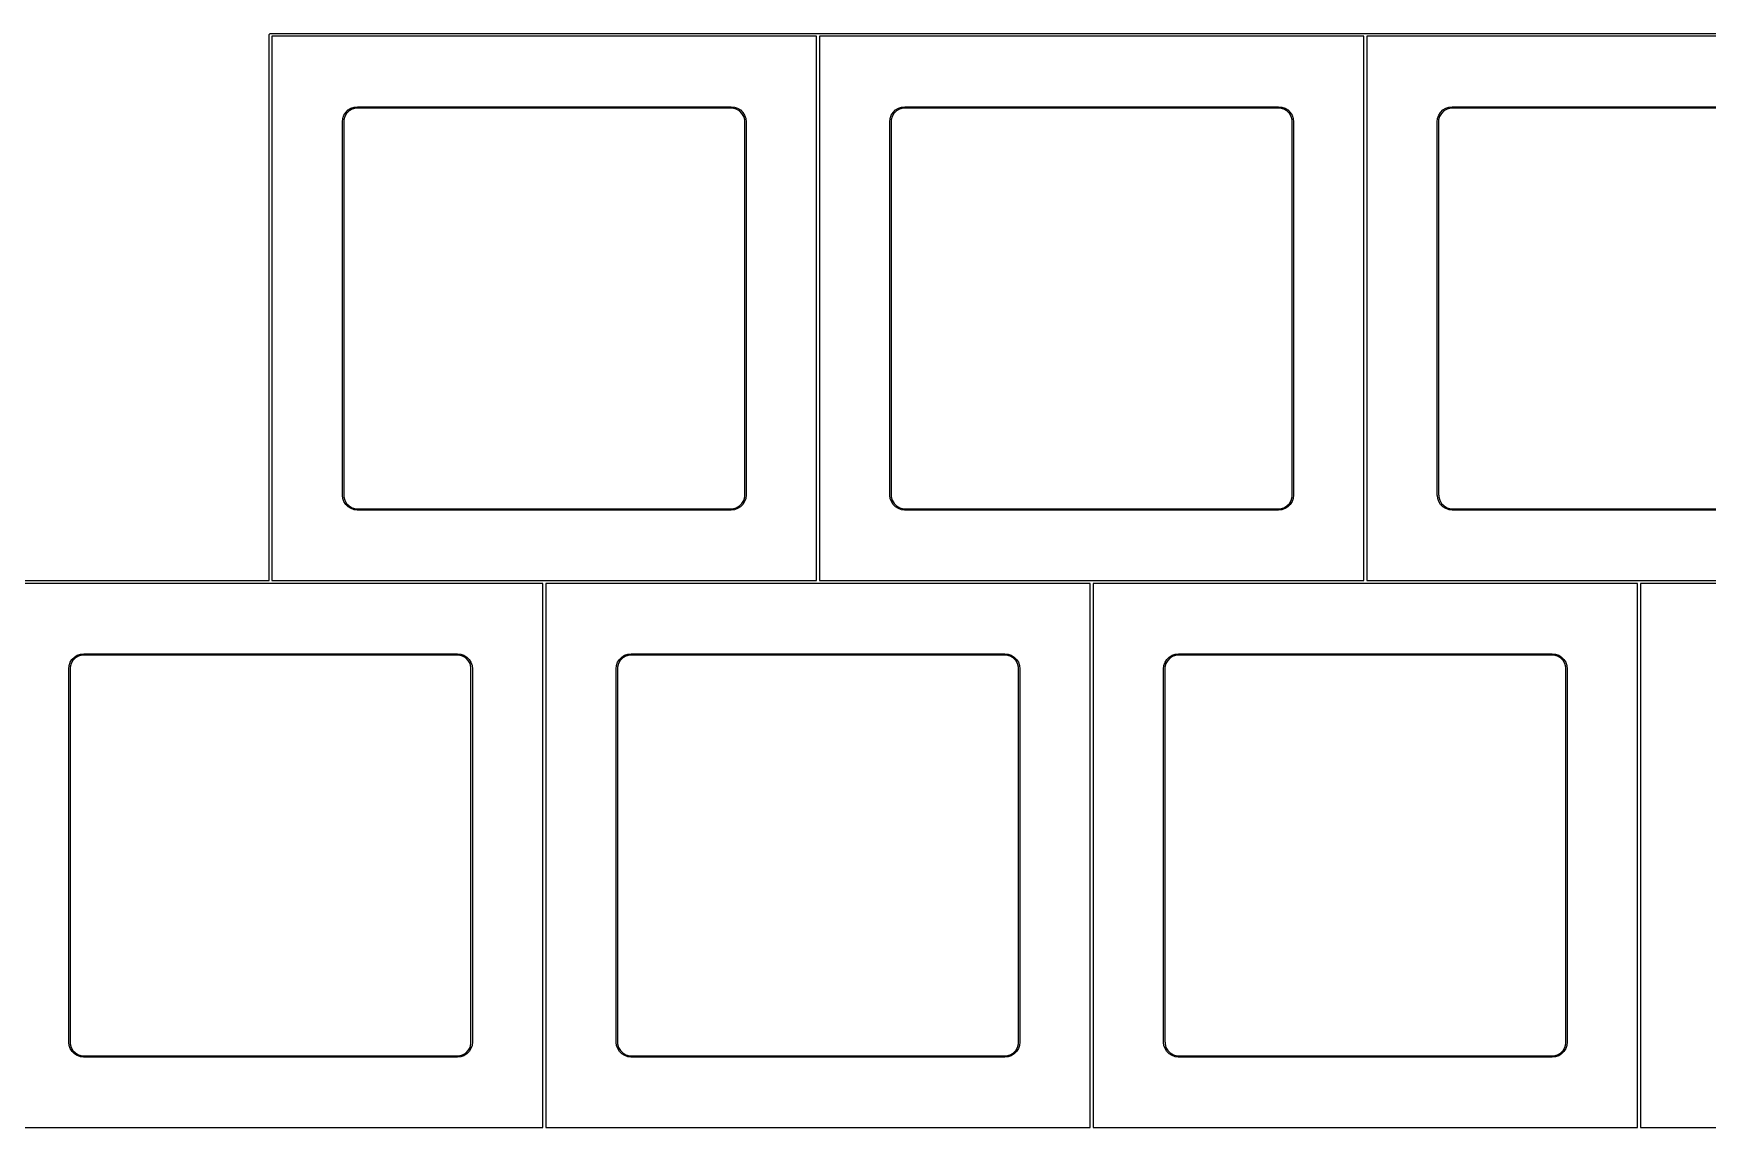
# Model space of a CAD drawing. Extents: x 116 to 435, y -379 to -284.
# Drawn here: x 255.4 to 313.7, y -322 to -283.9 of the extents above; entities that cross this region are included whole.
import ezdxf

# ---------------------------------------------------------------- set-up
doc = ezdxf.new("R2010")
doc.units = 0
doc.layers.add('BLACK', color=7, linetype='CONTINUOUS')

msp = doc.modelspace()

# ---------------------------------------------------------------- linework, layer by layer
at = {"layer": 'BLACK', "linetype": 'CONTINUOUS'}
for p, q in [((263.618599, -283.949286), (263.622405, -283.930152)), ((263.618599, -302.949286), (263.618599, -283.949286)), ((263.622405, -283.930152), (263.649465, -283.903092)), ((263.649465, -283.903092), (263.668599, -283.899286)), ((263.668599, -283.899286), (282.718599, -283.899286)), ((263.718599, -283.999286), (263.718599, -302.949286)), ((282.668599, -283.999286), (263.718599, -283.999286)), ((282.668599, -302.949286), (282.668599, -283.999286)), ((282.718599, -283.899286), (301.768599, -283.899286)), ((282.768599, -283.999286), (282.768599, -302.949286)), ((301.718599, -283.999286), (282.768599, -283.999286)), ((301.718599, -302.949286), (301.718599, -283.999286)), ((301.768599, -283.899286), (320.818599, -283.899286)), ((301.818599, -283.999286), (301.818599, -302.949286)), ((320.768599, -283.999286), (301.818599, -283.999286)), ((266.283143, -286.646961), (266.366272, -286.563834)), ((266.401946, -286.594201), (266.313509, -286.682637)), ((266.366272, -286.563834), (266.465814, -286.501289)), ((266.510259, -286.531668), (266.401946, -286.594201)), ((266.465814, -286.501289), (266.576777, -286.462462)), ((266.631065, -286.499299), (266.510259, -286.531668)), ((266.576777, -286.462462), (266.693448, -286.449315)), ((266.693599, -286.499299), (266.631065, -286.499299)), ((266.693448, -286.449315), (266.693599, -286.449286)), ((266.693599, -286.449286), (279.693599, -286.449286)), ((266.693599, -286.499286), (266.693599, -286.499299)), ((279.693599, -286.499286), (266.693599, -286.499286)), ((279.693599, -286.449286), (279.810424, -286.462449)), ((279.756135, -286.499286), (279.693599, -286.499286)), ((279.876945, -286.531656), (279.756135, -286.499286)), ((279.810424, -286.462449), (279.921391, -286.501277)), ((279.985261, -286.59419), (279.876945, -286.531656)), ((279.921391, -286.501277), (280.020935, -286.563823)), ((280.073701, -286.682628), (279.985261, -286.59419)), ((280.020935, -286.563823), (280.104067, -286.646952)), ((285.333143, -286.646961), (285.416272, -286.563834)), ((285.451946, -286.594201), (285.363509, -286.682637)), ((285.416272, -286.563834), (285.515814, -286.501289)), ((285.560259, -286.531668), (285.451946, -286.594201)), ((285.515814, -286.501289), (285.626777, -286.462462)), ((285.681065, -286.499299), (285.560259, -286.531668)), ((285.626777, -286.462462), (285.743448, -286.449315)), ((285.743599, -286.499299), (285.681065, -286.499299)), ((285.743448, -286.449315), (285.743599, -286.449286)), ((285.743599, -286.449286), (298.743599, -286.449286)), ((285.743599, -286.499286), (285.743599, -286.499299)), ((298.743599, -286.499286), (285.743599, -286.499286)), ((298.743599, -286.449286), (298.860424, -286.462449)), ((298.806135, -286.499286), (298.743599, -286.499286)), ((298.926945, -286.531656), (298.806135, -286.499286)), ((298.860424, -286.462449), (298.971391, -286.501277)), ((299.035261, -286.59419), (298.926945, -286.531656)), ((298.971391, -286.501277), (299.070935, -286.563823)), ((299.123701, -286.682628), (299.035261, -286.59419)), ((299.070935, -286.563823), (299.154067, -286.646952)), ((304.383143, -286.646961), (304.466272, -286.563834)), ((304.501946, -286.594201), (304.413509, -286.682637)), ((304.466272, -286.563834), (304.565814, -286.501289)), ((304.610259, -286.531668), (304.501946, -286.594201)), ((304.565814, -286.501289), (304.676777, -286.462462)), ((304.731065, -286.499299), (304.610259, -286.531668)), ((304.676777, -286.462462), (304.793448, -286.449315)), ((304.793599, -286.499299), (304.731065, -286.499299)), ((304.793448, -286.449315), (304.793599, -286.449286)), ((304.793599, -286.449286), (317.793599, -286.449286)), ((304.793599, -286.499286), (304.793599, -286.499299)), ((317.793599, -286.499286), (304.793599, -286.499286)), ((266.168599, -286.974285), (266.181765, -286.857464)), ((266.168599, -286.974286), (266.168599, -286.974285)), ((266.168599, -299.974286), (266.168599, -286.974286)), ((266.181765, -286.857464), (266.220595, -286.746501)), ((266.2186, -286.911753), (266.218599, -286.974285)), ((266.218599, -286.974285), (266.218599, -286.974286)), ((266.218599, -286.974286), (266.218599, -299.964663)), ((266.250973, -286.790947), (266.2186, -286.911753)), ((266.220595, -286.746501), (266.283143, -286.646961)), ((266.313509, -286.682637), (266.250973, -286.790947)), ((280.136239, -286.790942), (280.073701, -286.682628)), ((280.104067, -286.646952), (280.166617, -286.746495)), ((280.168613, -286.911751), (280.136239, -286.790942)), ((280.166617, -286.746495), (280.205448, -286.857461)), ((280.168599, -286.974286), (280.168613, -286.97421)), ((280.168599, -299.974286), (280.168599, -286.974286)), ((280.168613, -286.97421), (280.168613, -286.911751)), ((280.205448, -286.857461), (280.218614, -286.974285)), ((280.218614, -286.974285), (280.218599, -286.974285)), ((280.218599, -286.974285), (280.218599, -286.974286)), ((280.218599, -286.974286), (280.218599, -299.974285)), ((285.218599, -286.974285), (285.231765, -286.857464)), ((285.218599, -286.974286), (285.218599, -286.974285)), ((285.218599, -299.974286), (285.218599, -286.974286)), ((285.231765, -286.857464), (285.270595, -286.746501)), ((285.2686, -286.911753), (285.268599, -286.974285)), ((285.268599, -286.974285), (285.268599, -286.974286)), ((285.268599, -286.974286), (285.268599, -299.964663)), ((285.300973, -286.790947), (285.2686, -286.911753)), ((285.270595, -286.746501), (285.333143, -286.646961)), ((285.363509, -286.682637), (285.300973, -286.790947)), ((299.186239, -286.790942), (299.123701, -286.682628)), ((299.154067, -286.646952), (299.216617, -286.746495)), ((299.218613, -286.911751), (299.186239, -286.790942)), ((299.216617, -286.746495), (299.255448, -286.857461)), ((299.218599, -286.974286), (299.218613, -286.97421)), ((299.218599, -299.974286), (299.218599, -286.974286)), ((299.218613, -286.97421), (299.218613, -286.911751)), ((299.255448, -286.857461), (299.268614, -286.974285)), ((299.268614, -286.974285), (299.268599, -286.974285)), ((299.268599, -286.974285), (299.268599, -286.974286)), ((299.268599, -286.974286), (299.268599, -299.974285)), ((304.268599, -286.974285), (304.281765, -286.857464)), ((304.268599, -286.974286), (304.268599, -286.974285)), ((304.268599, -299.974286), (304.268599, -286.974286)), ((304.281765, -286.857464), (304.320595, -286.746501)), ((304.3186, -286.911753), (304.318599, -286.974285)), ((304.318599, -286.974285), (304.318599, -286.974286)), ((304.318599, -286.974286), (304.318599, -299.964663)), ((304.350973, -286.790947), (304.3186, -286.911753)), ((304.320595, -286.746501), (304.383143, -286.646961)), ((304.413509, -286.682637), (304.350973, -286.790947)), ((266.170502, -299.983853), (266.168599, -299.974286)), ((266.172903, -299.986254), (266.170502, -299.983853)), ((266.184585, -300.089985), (266.172903, -299.986254)), ((266.218599, -299.964663), (266.221363, -299.973171)), ((266.221363, -299.973171), (266.22143, -299.973172)), ((266.22143, -299.973172), (266.221427, -300.035702)), ((280.168599, -299.974287), (280.168599, -299.974286)), ((280.168601, -300.036823), (280.168599, -299.974287)), ((280.218599, -299.974285), (280.205439, -300.091111)), ((285.220502, -299.983853), (285.218599, -299.974286)), ((285.222903, -299.986254), (285.220502, -299.983853)), ((285.234585, -300.089985), (285.222903, -299.986254)), ((285.268599, -299.964663), (285.271363, -299.973171)), ((285.271363, -299.973171), (285.27143, -299.973172)), ((285.27143, -299.973172), (285.271427, -300.035702)), ((299.218599, -299.974287), (299.218599, -299.974286)), ((299.218601, -300.036823), (299.218599, -299.974287)), ((299.268599, -299.974285), (299.255439, -300.091111)), ((304.270502, -299.983853), (304.268599, -299.974286)), ((304.272903, -299.986254), (304.270502, -299.983853)), ((304.284585, -300.089985), (304.272903, -299.986254)), ((304.318599, -299.964663), (304.321363, -299.973171)), ((304.321363, -299.973171), (304.32143, -299.973172)), ((304.32143, -299.973172), (304.321427, -300.035702)), ((266.223404, -300.200946), (266.184585, -300.089985)), ((266.221427, -300.035702), (266.253787, -300.156503)), ((266.28594, -300.300486), (266.223404, -300.200946)), ((266.253787, -300.156503), (266.316311, -300.264813)), ((266.369059, -300.383616), (266.28594, -300.300486)), ((266.316311, -300.264813), (266.404736, -300.35325)), ((266.468591, -300.446166), (266.369059, -300.383616)), ((266.404736, -300.35325), (266.513037, -300.415788)), ((266.579546, -300.484999), (266.468591, -300.446166)), ((266.513037, -300.415788), (266.633834, -300.448165)), ((266.683352, -300.496703), (266.579546, -300.484999)), ((266.633834, -300.448165), (266.696365, -300.44817)), ((266.684032, -300.497383), (266.683352, -300.496703)), ((266.693599, -300.499286), (266.684032, -300.497383)), ((279.693599, -300.499286), (266.693599, -300.499286)), ((266.696365, -300.44817), (266.699799, -300.449286)), ((266.699799, -300.449286), (279.693599, -300.449286)), ((279.693599, -300.449286), (279.693664, -300.449299)), ((279.810424, -300.486136), (279.693599, -300.499299)), ((279.693599, -300.499299), (279.693599, -300.499286)), ((279.693664, -300.449299), (279.756135, -300.449299)), ((279.756135, -300.449299), (279.876945, -300.416928)), ((279.921392, -300.447306), (279.810424, -300.486136)), ((279.876945, -300.416928), (279.98526, -300.354391)), ((280.020936, -300.384757), (279.921392, -300.447306)), ((279.98526, -300.354391), (280.073699, -300.26595)), ((280.104066, -300.301625), (280.020936, -300.384757)), ((280.073699, -300.26595), (280.136233, -300.157634)), ((280.166612, -300.202079), (280.104066, -300.301625)), ((280.136233, -300.157634), (280.168601, -300.036823)), ((280.205439, -300.091111), (280.166612, -300.202079)), ((285.273404, -300.200946), (285.234585, -300.089985)), ((285.271427, -300.035702), (285.303787, -300.156503)), ((285.33594, -300.300486), (285.273404, -300.200946)), ((285.303787, -300.156503), (285.366311, -300.264813)), ((285.419059, -300.383616), (285.33594, -300.300486)), ((285.366311, -300.264813), (285.454736, -300.35325)), ((285.518591, -300.446166), (285.419059, -300.383616)), ((285.454736, -300.35325), (285.563037, -300.415788)), ((285.629546, -300.484999), (285.518591, -300.446166)), ((285.563037, -300.415788), (285.683834, -300.448165)), ((285.733352, -300.496703), (285.629546, -300.484999)), ((285.683834, -300.448165), (285.746365, -300.44817)), ((285.734032, -300.497383), (285.733352, -300.496703)), ((285.743599, -300.499286), (285.734032, -300.497383)), ((298.743599, -300.499286), (285.743599, -300.499286)), ((285.746365, -300.44817), (285.749799, -300.449286)), ((285.749799, -300.449286), (298.743599, -300.449286)), ((298.743599, -300.449286), (298.743664, -300.449299)), ((298.860424, -300.486136), (298.743599, -300.499299)), ((298.743599, -300.499299), (298.743599, -300.499286)), ((298.743664, -300.449299), (298.806135, -300.449299)), ((298.806135, -300.449299), (298.926945, -300.416928)), ((298.971392, -300.447306), (298.860424, -300.486136)), ((298.926945, -300.416928), (299.03526, -300.354391)), ((299.070936, -300.384757), (298.971392, -300.447306)), ((299.03526, -300.354391), (299.123699, -300.26595)), ((299.154066, -300.301625), (299.070936, -300.384757)), ((299.123699, -300.26595), (299.186233, -300.157634)), ((299.216612, -300.202079), (299.154066, -300.301625)), ((299.186233, -300.157634), (299.218601, -300.036823)), ((299.255439, -300.091111), (299.216612, -300.202079)), ((304.323404, -300.200946), (304.284585, -300.089985)), ((304.321427, -300.035702), (304.353787, -300.156503)), ((304.38594, -300.300486), (304.323404, -300.200946)), ((304.353787, -300.156503), (304.416311, -300.264813)), ((304.469059, -300.383616), (304.38594, -300.300486)), ((304.416311, -300.264813), (304.504736, -300.35325)), ((304.568591, -300.446166), (304.469059, -300.383616)), ((304.504736, -300.35325), (304.613037, -300.415788)), ((304.679546, -300.484999), (304.568591, -300.446166)), ((304.613037, -300.415788), (304.733834, -300.448165)), ((304.783352, -300.496703), (304.679546, -300.484999)), ((304.733834, -300.448165), (304.796365, -300.44817)), ((304.784032, -300.497383), (304.783352, -300.496703)), ((304.793599, -300.499286), (304.784032, -300.497383)), ((317.793599, -300.499286), (304.793599, -300.499286)), ((304.796365, -300.44817), (304.799799, -300.449286)), ((304.799799, -300.449286), (317.793599, -300.449286)), ((254.143599, -302.949286), (263.618599, -302.949286)), ((263.668599, -303.049286), (254.193599, -303.049286)), ((273.143599, -303.049286), (263.668599, -303.049286)), ((263.718599, -302.949286), (273.193599, -302.949286)), ((273.143599, -321.999286), (273.143599, -303.049286)), ((273.193599, -302.949286), (282.668599, -302.949286)), ((273.243599, -303.049286), (273.243599, -321.999286)), ((282.718599, -303.049286), (273.243599, -303.049286)), ((292.193599, -303.049286), (282.718599, -303.049286)), ((282.768599, -302.949286), (292.243599, -302.949286)), ((292.193599, -321.999286), (292.193599, -303.049286)), ((292.243599, -302.949286), (301.718599, -302.949286)), ((292.293599, -303.049286), (292.293599, -321.999286)), ((301.768599, -303.049286), (292.293599, -303.049286)), ((311.243599, -303.049286), (301.768599, -303.049286)), ((301.818599, -302.949286), (311.293599, -302.949286)), ((311.243599, -321.999286), (311.243599, -303.049286)), ((311.293599, -302.949286), (320.768599, -302.949286)), ((311.343599, -303.049286), (311.343599, -321.999286)), ((320.818599, -303.049286), (311.343599, -303.049286)), ((256.656765, -305.907464), (256.695595, -305.796501)), ((256.725973, -305.840947), (256.6936, -305.961753)), ((256.695595, -305.796501), (256.758143, -305.696961)), ((256.788509, -305.732637), (256.725973, -305.840947)), ((256.758143, -305.696961), (256.841272, -305.613834)), ((256.876946, -305.644201), (256.788509, -305.732637)), ((256.841272, -305.613834), (256.940814, -305.551289)), ((256.985259, -305.581668), (256.876946, -305.644201)), ((256.940814, -305.551289), (257.051777, -305.512462)), ((257.106065, -305.549299), (256.985259, -305.581668)), ((257.051777, -305.512462), (257.168448, -305.499315)), ((257.168599, -305.549299), (257.106065, -305.549299)), ((257.168448, -305.499315), (257.168599, -305.499286)), ((257.168599, -305.499286), (270.168599, -305.499286)), ((257.168599, -305.549286), (257.168599, -305.549299)), ((270.168599, -305.549286), (257.168599, -305.549286)), ((270.168599, -305.499286), (270.285424, -305.512449)), ((270.231135, -305.549286), (270.168599, -305.549286)), ((270.351945, -305.581656), (270.231135, -305.549286)), ((270.285424, -305.512449), (270.396391, -305.551277)), ((270.460261, -305.64419), (270.351945, -305.581656)), ((270.396391, -305.551277), (270.495935, -305.613823)), ((270.548701, -305.732628), (270.460261, -305.64419)), ((270.495935, -305.613823), (270.579067, -305.696952)), ((270.611239, -305.840942), (270.548701, -305.732628)), ((270.579067, -305.696952), (270.641617, -305.796495)), ((270.643613, -305.961751), (270.611239, -305.840942)), ((270.641617, -305.796495), (270.680448, -305.907461)), ((275.706765, -305.907464), (275.745595, -305.796501)), ((275.775973, -305.840947), (275.7436, -305.961753)), ((275.745595, -305.796501), (275.808143, -305.696961)), ((275.838509, -305.732637), (275.775973, -305.840947)), ((275.808143, -305.696961), (275.891272, -305.613834)), ((275.926946, -305.644201), (275.838509, -305.732637)), ((275.891272, -305.613834), (275.990814, -305.551289)), ((276.035259, -305.581668), (275.926946, -305.644201)), ((275.990814, -305.551289), (276.101777, -305.512462)), ((276.156065, -305.549299), (276.035259, -305.581668)), ((276.101777, -305.512462), (276.218448, -305.499315)), ((276.218599, -305.549299), (276.156065, -305.549299)), ((276.218448, -305.499315), (276.218599, -305.499286)), ((276.218599, -305.499286), (289.218599, -305.499286)), ((276.218599, -305.549286), (276.218599, -305.549299)), ((289.218599, -305.549286), (276.218599, -305.549286)), ((289.218599, -305.499286), (289.335424, -305.512449)), ((289.281135, -305.549286), (289.218599, -305.549286)), ((289.401945, -305.581656), (289.281135, -305.549286)), ((289.335424, -305.512449), (289.446391, -305.551277)), ((289.510261, -305.64419), (289.401945, -305.581656)), ((289.446391, -305.551277), (289.545935, -305.613823)), ((289.598701, -305.732628), (289.510261, -305.64419)), ((289.545935, -305.613823), (289.629067, -305.696952)), ((289.661239, -305.840942), (289.598701, -305.732628)), ((289.629067, -305.696952), (289.691617, -305.796495)), ((289.693613, -305.961751), (289.661239, -305.840942)), ((289.691617, -305.796495), (289.730448, -305.907461)), ((294.756765, -305.907464), (294.795595, -305.796501)), ((294.825973, -305.840947), (294.7936, -305.961753)), ((294.795595, -305.796501), (294.858143, -305.696961)), ((294.888509, -305.732637), (294.825973, -305.840947)), ((294.858143, -305.696961), (294.941272, -305.613834)), ((294.976946, -305.644201), (294.888509, -305.732637)), ((294.941272, -305.613834), (295.040814, -305.551289)), ((295.085259, -305.581668), (294.976946, -305.644201)), ((295.040814, -305.551289), (295.151777, -305.512462)), ((295.206065, -305.549299), (295.085259, -305.581668)), ((295.151777, -305.512462), (295.268448, -305.499315)), ((295.268599, -305.549299), (295.206065, -305.549299)), ((295.268448, -305.499315), (295.268599, -305.499286)), ((295.268599, -305.499286), (308.268599, -305.499286)), ((295.268599, -305.549286), (295.268599, -305.549299)), ((308.268599, -305.549286), (295.268599, -305.549286)), ((308.268599, -305.499286), (308.385424, -305.512449)), ((308.331135, -305.549286), (308.268599, -305.549286)), ((308.451945, -305.581656), (308.331135, -305.549286)), ((308.385424, -305.512449), (308.496391, -305.551277)), ((308.560261, -305.64419), (308.451945, -305.581656)), ((308.496391, -305.551277), (308.595935, -305.613823)), ((308.648701, -305.732628), (308.560261, -305.64419)), ((308.595935, -305.613823), (308.679067, -305.696952)), ((308.711239, -305.840942), (308.648701, -305.732628)), ((308.679067, -305.696952), (308.741617, -305.796495)), ((308.743613, -305.961751), (308.711239, -305.840942)), ((308.741617, -305.796495), (308.780448, -305.907461)), ((256.643599, -306.024285), (256.656765, -305.907464)), ((256.643599, -306.024286), (256.643599, -306.024285)), ((256.643599, -319.024286), (256.643599, -306.024286)), ((256.6936, -305.961753), (256.693599, -306.024285)), ((256.693599, -306.024285), (256.693599, -306.024286)), ((256.693599, -306.024286), (256.693599, -319.014663)), ((270.643599, -306.024286), (270.643613, -306.02421)), ((270.643599, -319.024286), (270.643599, -306.024286)), ((270.643613, -306.02421), (270.643613, -305.961751)), ((270.680448, -305.907461), (270.693614, -306.024285)), ((270.693614, -306.024285), (270.693599, -306.024285)), ((270.693599, -306.024285), (270.693599, -306.024286)), ((270.693599, -306.024286), (270.693599, -319.024285)), ((275.693599, -306.024285), (275.706765, -305.907464)), ((275.693599, -306.024286), (275.693599, -306.024285)), ((275.693599, -319.024286), (275.693599, -306.024286)), ((275.7436, -305.961753), (275.743599, -306.024285)), ((275.743599, -306.024285), (275.743599, -306.024286)), ((275.743599, -306.024286), (275.743599, -319.014663)), ((289.693599, -306.024286), (289.693613, -306.02421)), ((289.693599, -319.024286), (289.693599, -306.024286)), ((289.693613, -306.02421), (289.693613, -305.961751)), ((289.730448, -305.907461), (289.743614, -306.024285)), ((289.743614, -306.024285), (289.743599, -306.024285)), ((289.743599, -306.024285), (289.743599, -306.024286)), ((289.743599, -306.024286), (289.743599, -319.024285)), ((294.743599, -306.024285), (294.756765, -305.907464)), ((294.743599, -306.024286), (294.743599, -306.024285)), ((294.743599, -319.024286), (294.743599, -306.024286)), ((294.7936, -305.961753), (294.793599, -306.024285)), ((294.793599, -306.024285), (294.793599, -306.024286)), ((294.793599, -306.024286), (294.793599, -319.014663)), ((308.743599, -306.024286), (308.743613, -306.02421)), ((308.743599, -319.024286), (308.743599, -306.024286)), ((308.743613, -306.02421), (308.743613, -305.961751)), ((308.780448, -305.907461), (308.793614, -306.024285)), ((308.793614, -306.024285), (308.793599, -306.024285)), ((308.793599, -306.024285), (308.793599, -306.024286)), ((308.793599, -306.024286), (308.793599, -319.024285)), ((256.645502, -319.033853), (256.643599, -319.024286)), ((256.647903, -319.036254), (256.645502, -319.033853)), ((256.659585, -319.139985), (256.647903, -319.036254)), ((256.698404, -319.250946), (256.659585, -319.139985)), ((256.693599, -319.014663), (256.696363, -319.023171)), ((256.696363, -319.023171), (256.69643, -319.023172)), ((256.69643, -319.023172), (256.696427, -319.085702)), ((256.696427, -319.085702), (256.728787, -319.206503)), ((256.728787, -319.206503), (256.791311, -319.314813)), ((270.548699, -319.31595), (270.611233, -319.207634)), ((270.611233, -319.207634), (270.643601, -319.086823)), ((270.680439, -319.141111), (270.641612, -319.252079)), ((270.643599, -319.024287), (270.643599, -319.024286)), ((270.643601, -319.086823), (270.643599, -319.024287)), ((270.693599, -319.024285), (270.680439, -319.141111)), ((275.695502, -319.033853), (275.693599, -319.024286)), ((275.697903, -319.036254), (275.695502, -319.033853)), ((275.709585, -319.139985), (275.697903, -319.036254)), ((275.748404, -319.250946), (275.709585, -319.139985)), ((275.743599, -319.014663), (275.746363, -319.023171)), ((275.746363, -319.023171), (275.74643, -319.023172)), ((275.74643, -319.023172), (275.746427, -319.085702)), ((275.746427, -319.085702), (275.778787, -319.206503)), ((275.778787, -319.206503), (275.841311, -319.314813)), ((289.598699, -319.31595), (289.661233, -319.207634)), ((289.661233, -319.207634), (289.693601, -319.086823)), ((289.730439, -319.141111), (289.691612, -319.252079)), ((289.693599, -319.024287), (289.693599, -319.024286)), ((289.693601, -319.086823), (289.693599, -319.024287)), ((289.743599, -319.024285), (289.730439, -319.141111)), ((294.745502, -319.033853), (294.743599, -319.024286)), ((294.747903, -319.036254), (294.745502, -319.033853)), ((294.759585, -319.139985), (294.747903, -319.036254)), ((294.798404, -319.250946), (294.759585, -319.139985)), ((294.793599, -319.014663), (294.796363, -319.023171)), ((294.796363, -319.023171), (294.79643, -319.023172)), ((294.79643, -319.023172), (294.796427, -319.085702)), ((294.796427, -319.085702), (294.828787, -319.206503)), ((294.828787, -319.206503), (294.891311, -319.314813)), ((308.648699, -319.31595), (308.711233, -319.207634)), ((308.711233, -319.207634), (308.743601, -319.086823)), ((308.780439, -319.141111), (308.741612, -319.252079)), ((308.743599, -319.024287), (308.743599, -319.024286)), ((308.743601, -319.086823), (308.743599, -319.024287)), ((308.793599, -319.024285), (308.780439, -319.141111)), ((256.76094, -319.350486), (256.698404, -319.250946)), ((256.844059, -319.433616), (256.76094, -319.350486)), ((256.791311, -319.314813), (256.879736, -319.40325)), ((256.943591, -319.496166), (256.844059, -319.433616)), ((256.879736, -319.40325), (256.988037, -319.465788)), ((257.054546, -319.534999), (256.943591, -319.496166)), ((256.988037, -319.465788), (257.108834, -319.498165)), ((257.158352, -319.546703), (257.054546, -319.534999)), ((257.108834, -319.498165), (257.171365, -319.49817)), ((257.159032, -319.547383), (257.158352, -319.546703)), ((257.168599, -319.549286), (257.159032, -319.547383)), ((270.168599, -319.549286), (257.168599, -319.549286)), ((257.171365, -319.49817), (257.174799, -319.499286)), ((257.174799, -319.499286), (270.168599, -319.499286)), ((270.168599, -319.499286), (270.168664, -319.499299)), ((270.285424, -319.536136), (270.168599, -319.549299)), ((270.168599, -319.549299), (270.168599, -319.549286)), ((270.168664, -319.499299), (270.231135, -319.499299)), ((270.231135, -319.499299), (270.351945, -319.466928)), ((270.396392, -319.497306), (270.285424, -319.536136)), ((270.351945, -319.466928), (270.46026, -319.404391)), ((270.495936, -319.434757), (270.396392, -319.497306)), ((270.46026, -319.404391), (270.548699, -319.31595)), ((270.579066, -319.351625), (270.495936, -319.434757)), ((270.641612, -319.252079), (270.579066, -319.351625)), ((275.81094, -319.350486), (275.748404, -319.250946)), ((275.894059, -319.433616), (275.81094, -319.350486)), ((275.841311, -319.314813), (275.929736, -319.40325)), ((275.993591, -319.496166), (275.894059, -319.433616)), ((275.929736, -319.40325), (276.038037, -319.465788)), ((276.104546, -319.534999), (275.993591, -319.496166)), ((276.038037, -319.465788), (276.158834, -319.498165)), ((276.208352, -319.546703), (276.104546, -319.534999)), ((276.158834, -319.498165), (276.221365, -319.49817)), ((276.209032, -319.547383), (276.208352, -319.546703)), ((276.218599, -319.549286), (276.209032, -319.547383)), ((289.218599, -319.549286), (276.218599, -319.549286)), ((276.221365, -319.49817), (276.224799, -319.499286)), ((276.224799, -319.499286), (289.218599, -319.499286)), ((289.218599, -319.499286), (289.218664, -319.499299)), ((289.335424, -319.536136), (289.218599, -319.549299)), ((289.218599, -319.549299), (289.218599, -319.549286)), ((289.218664, -319.499299), (289.281135, -319.499299)), ((289.281135, -319.499299), (289.401945, -319.466928)), ((289.446392, -319.497306), (289.335424, -319.536136)), ((289.401945, -319.466928), (289.51026, -319.404391)), ((289.545936, -319.434757), (289.446392, -319.497306)), ((289.51026, -319.404391), (289.598699, -319.31595)), ((289.629066, -319.351625), (289.545936, -319.434757)), ((289.691612, -319.252079), (289.629066, -319.351625)), ((294.86094, -319.350486), (294.798404, -319.250946)), ((294.944059, -319.433616), (294.86094, -319.350486)), ((294.891311, -319.314813), (294.979736, -319.40325)), ((295.043591, -319.496166), (294.944059, -319.433616)), ((294.979736, -319.40325), (295.088037, -319.465788)), ((295.154546, -319.534999), (295.043591, -319.496166)), ((295.088037, -319.465788), (295.208834, -319.498165)), ((295.258352, -319.546703), (295.154546, -319.534999)), ((295.208834, -319.498165), (295.271365, -319.49817)), ((295.259032, -319.547383), (295.258352, -319.546703)), ((295.268599, -319.549286), (295.259032, -319.547383)), ((308.268599, -319.549286), (295.268599, -319.549286)), ((295.271365, -319.49817), (295.274799, -319.499286)), ((295.274799, -319.499286), (308.268599, -319.499286)), ((308.268599, -319.499286), (308.268664, -319.499299)), ((308.385424, -319.536136), (308.268599, -319.549299)), ((308.268599, -319.549299), (308.268599, -319.549286)), ((308.268664, -319.499299), (308.331135, -319.499299)), ((308.331135, -319.499299), (308.451945, -319.466928)), ((308.496392, -319.497306), (308.385424, -319.536136)), ((308.451945, -319.466928), (308.56026, -319.404391)), ((308.595936, -319.434757), (308.496392, -319.497306)), ((308.56026, -319.404391), (308.648699, -319.31595)), ((308.679066, -319.351625), (308.595936, -319.434757)), ((308.741612, -319.252079), (308.679066, -319.351625)), ((254.193599, -321.999286), (273.143599, -321.999286)), ((273.243599, -321.999286), (277.956099, -321.999286)), ((277.956099, -321.999286), (292.193599, -321.999286)), ((292.293599, -321.999286), (297.006099, -321.999286)), ((297.006099, -321.999286), (311.243599, -321.999286)), ((311.343599, -321.999286), (316.056099, -321.999286))]:
    msp.add_line(p, q, dxfattribs=at)

doc.saveas('drawing.dxf')
